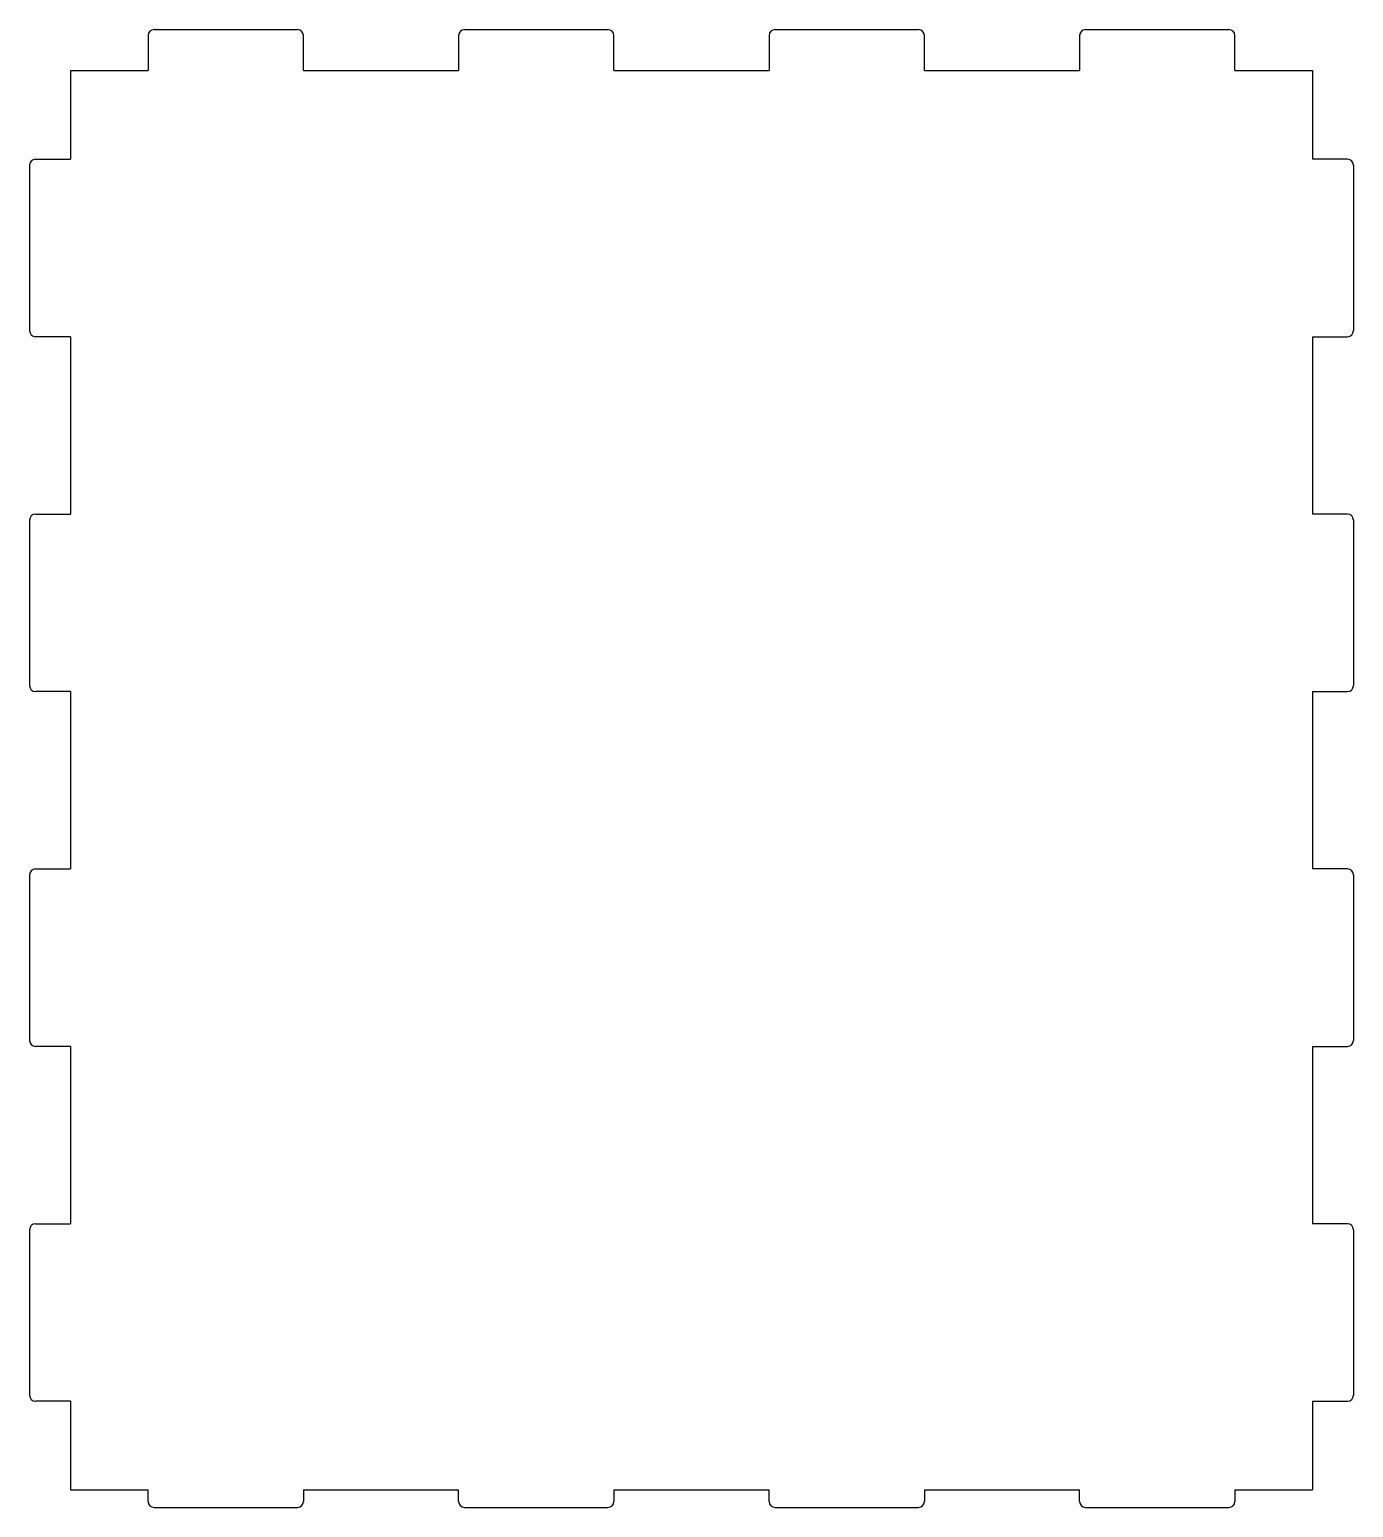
# Model space of a CAD drawing. Header units: millimetres. Extents: x 0 to 439, y 0 to 491.
import ezdxf

# ---------------------------------------------------------------- set-up
doc = ezdxf.new("R2010")
doc.units = ezdxf.units.MM
doc.layers.add('CutProfile', color=7, linetype='CONTINUOUS')

msp = doc.modelspace()

# ---------------------------------------------------------------- linework, layer by layer
at = {"layer": 'CutProfile'}
for p, q in [((39.3625, 488.6), (39.3625, 477)), ((41.3625, 490.6), (88.8875, 490.6)), ((90.8875, 477), (90.8875, 488.6)), ((142.4125, 488.6), (142.4125, 477)), ((144.4125, 490.6), (191.9375, 490.6)), ((193.9375, 477), (193.9375, 488.6)), ((245.4625, 488.6), (245.4625, 477)), ((247.4625, 490.6), (294.9875, 490.6)), ((296.9875, 477), (296.9875, 488.6)), ((348.5125, 488.6), (348.5125, 477)), ((350.5125, 490.6), (398.0375, 490.6)), ((400.0375, 477), (400.0375, 488.6)), ((13.6, 477), (39.3625, 477)), ((13.6, 477), (13.6, 447.55)), ((90.8875, 477), (142.4125, 477)), ((193.9375, 477), (245.4625, 477)), ((296.9875, 477), (348.5125, 477)), ((400.0375, 477), (425.8, 477)), ((425.8, 477), (425.8, 447.55)), ((2, 447.55), (13.6, 447.55)), ((437.4, 447.55), (425.8, 447.55)), ((0, 445.55), (0, 390.65)), ((439.4, 445.55), (439.4, 390.65)), ((13.6, 388.65), (2, 388.65)), ((13.6, 388.65), (13.6, 329.75)), ((425.8, 388.65), (425.8, 329.75)), ((425.8, 388.65), (437.4, 388.65)), ((2, 329.75), (13.6, 329.75)), ((437.4, 329.75), (425.8, 329.75)), ((0, 327.75), (0, 272.85)), ((439.4, 327.75), (439.4, 272.85)), ((13.6, 270.85), (2, 270.85)), ((13.6, 270.85), (13.6, 211.95)), ((425.8, 270.85), (425.8, 211.95)), ((425.8, 270.85), (437.4, 270.85)), ((2, 211.95), (13.6, 211.95)), ((437.4, 211.95), (425.8, 211.95)), ((0, 209.95), (0, 155.05)), ((439.4, 209.95), (439.4, 155.05)), ((13.6, 153.05), (2, 153.05)), ((13.6, 153.05), (13.6, 94.15)), ((425.8, 153.05), (425.8, 94.15)), ((425.8, 153.05), (437.4, 153.05)), ((2, 94.15), (13.6, 94.15)), ((437.4, 94.15), (425.8, 94.15)), ((0, 92.15), (0, 37.25)), ((439.4, 92.15), (439.4, 37.25)), ((13.6, 35.25), (2, 35.25)), ((13.6, 35.25), (13.6, 5.8)), ((425.8, 35.25), (425.8, 5.8)), ((425.8, 35.25), (437.4, 35.25)), ((13.6, 5.8), (39.3625, 5.8)), ((39.3625, 2), (39.3625, 5.8)), ((90.8875, 5.8), (90.8875, 2)), ((90.8875, 5.8), (142.4125, 5.8)), ((142.4125, 2), (142.4125, 5.8)), ((193.9375, 5.8), (193.9375, 2)), ((193.9375, 5.8), (245.4625, 5.8)), ((245.4625, 2), (245.4625, 5.8)), ((296.9875, 5.8), (296.9875, 2)), ((296.9875, 5.8), (348.5125, 5.8)), ((348.5125, 2), (348.5125, 5.8)), ((400.0375, 5.8), (400.0375, 2)), ((400.0375, 5.8), (425.8, 5.8)), ((41.3625, 0), (88.8875, 0)), ((144.4125, 0), (191.9375, 0)), ((247.4625, 0), (294.9875, 0)), ((350.5125, 0), (398.0375, 0))]:
    msp.add_line(p, q, dxfattribs=at)
for centre, start, end in [((41.3625, 488.6), 90, 180), ((88.8875, 488.6), 0, 90), ((144.4125, 488.6), 90, 180), ((191.9375, 488.6), 0, 90), ((247.4625, 488.6), 90, 180), ((294.9875, 488.6), 0, 90), ((350.5125, 488.6), 90, 180), ((398.0375, 488.6), 0, 90), ((2, 445.55), 90, 180), ((437.4, 445.55), 0, 90), ((2, 390.65), 180, -90), ((437.4, 390.65), -90, 0), ((2, 327.75), 90, 180), ((437.4, 327.75), 0, 90), ((2, 272.85), 180, -90), ((437.4, 272.85), -90, 0), ((2, 209.95), 90, 180), ((437.4, 209.95), 0, 90), ((2, 155.05), 180, -90), ((437.4, 155.05), -90, 0), ((2, 92.15), 90, 180), ((437.4, 92.15), 0, 90), ((2, 37.25), 180, -90), ((437.4, 37.25), -90, 0), ((41.3625, 2), 180, -90), ((88.8875, 2), -90, 0), ((144.4125, 2), 180, -90), ((191.9375, 2), -90, 0), ((247.4625, 2), 180, -90), ((294.9875, 2), -90, 0), ((350.5125, 2), 180, -90), ((398.0375, 2), -90, 0)]:
    msp.add_arc(centre, 2, start, end, dxfattribs=at)

doc.saveas('drawing.dxf')
